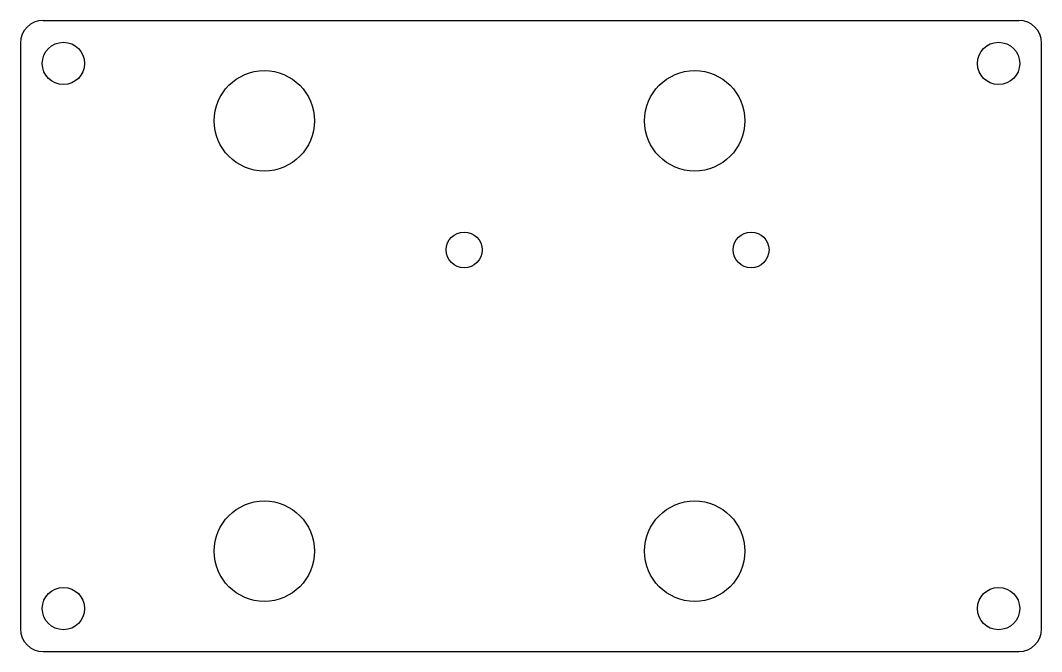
# Model space of a CAD drawing. Header units: millimetres. Extents: x -10 to 61.2, y -44 to 0.
import ezdxf

# ---------------------------------------------------------------- set-up
doc = ezdxf.new("R2010")
doc.units = ezdxf.units.MM

msp = doc.modelspace()

# ---------------------------------------------------------------- linework, layer by layer
at = {"color": 7, "linetype": 'Continuous', "lineweight": 25}
for p, q in [((-8.4125, 0), (59.5925, 0)), ((-10, -1.5875), (-10, -42.4125)), ((61.18, -42.4125), (61.18, -1.5875)), ((-8.4125, -44), (59.5925, -44))]:
    msp.add_line(p, q, dxfattribs=at)
for centre, radius in [((-7, -3), 1.4732), ((58.18, -3), 1.4732), ((7, -7), 3.5), ((37, -7), 3.5), ((20.93, -16), 1.25), ((40.93, -16), 1.25), ((7, -37), 3.5), ((37, -37), 3.5), ((-7, -41), 1.4732), ((58.18, -41), 1.4732)]:
    msp.add_circle(centre, radius, dxfattribs=at)
for centre, start, end in [((-8.4125, -1.5875), 90, 180), ((59.5925, -1.5875), 0, 90), ((-8.4125, -42.4125), 180, 270), ((59.5925, -42.4125), 270, 0)]:
    msp.add_arc(centre, 1.5875, start, end, dxfattribs=at)

doc.saveas('drawing.dxf')
